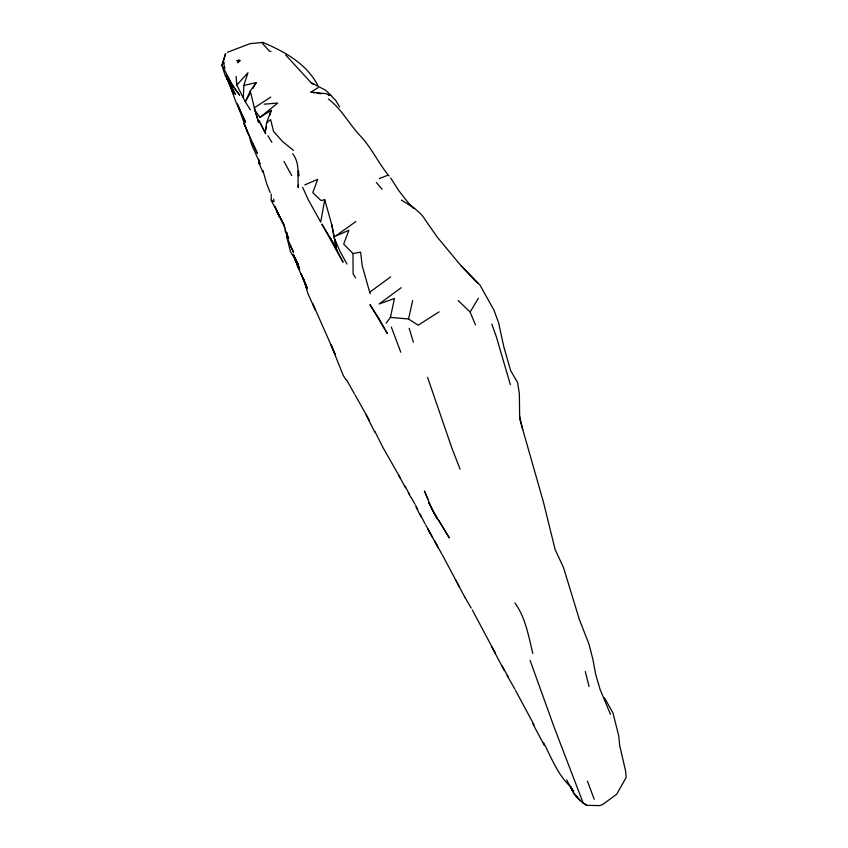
<?xml version="1.0" encoding="UTF-8"?>
<svg xmlns="http://www.w3.org/2000/svg" width="848" height="848" viewBox="0 0 848 848"><rect width="100%" height="100%" fill="white"/><g stroke="black" fill="none" stroke-linecap="round" stroke-linejoin="round"><path stroke-width="1.27" d="M298.273 185.034L298.242 187.609C297.33 176.034 300.436 163.791 292.666 153.689M298.358 176.024L298.411 170.872L299.005 175.6M297.616 263.739L297.531 266.314L307.379 288.267L301.125 273.777L306.881 288.776L305.132 282.819M243.334 97.658L243.864 85.489L247.966 72.758L236.793 85.023L245.305 101.802L250.361 109.901M297.786 263.707L297.531 266.314L297.033 263.876M290.302 245.835L293.546 252.259L286.497 236.306L287.048 232.765M243.864 85.489L256.181 82.638L250.277 91.022L254.994 110.463L259.965 117.363L271.201 110.346L266.59 122.907L265.212 131.514L266.622 126.532M304.75 184.949L317.703 179.331L312.774 192.613L321.053 200.584L324.71 199.64L320.714 222.144L308.057 199.333L302.662 187.334M386.147 323.183L390.43 317.385L394.447 298.496L379.141 303.976L401.221 287.684M439.094 311.863L418.159 325.197L408.545 319.007L412.679 300.552M224.953 68.328L223.247 62.116L225.61 53.615L221.869 65.052L225.038 75.207L235.553 94.541L226.723 78.154L231.864 89.104L230.645 85.383M269.791 115.328L271.201 110.346M250.277 91.022L245.305 101.802L249.789 93.916M252.99 88.277L256.181 82.638M475.495 324.964L470.121 312.032L478.357 298.242M239.836 60.77L237.875 62.794L238.776 60.219L239.836 60.77L238.776 60.219L236.825 60.78L239.2 60.388M266.59 122.907L270.618 119.632L273.575 131.419L282.458 141.436L293.45 150.34M259.965 117.363L277.752 103.032L264.237 104.177M370.131 293.641L369.686 292.231L390.663 276.851M355.874 221.551L335.161 236.316L348.899 230.264L343.684 244.107L352.98 253.541L353.097 273.819L355.524 277.858M270.798 97.107L254.305 107.76L258.555 122.239L254.994 110.463M314.693 92.771L310.972 92.167L318.117 87.609M317.852 85.351C306.308 63.515 284.801 51.77 262.859 42.4L261.958 42.824L269.367 51.06L270.925 51.442M227.455 52.258L250.128 43.651L262.859 42.4M379.3 178.631L387.366 175.409M352.98 253.541L360.644 252.153L362.191 265.657L369.686 292.231M566.665 779.863L572.951 791.672L570.46 786.456C573.418 794.322 579.449 801.021 586.562 805.356L599.875 805.6L602.79 804.434L616.634 794.29L626.131 777.531L625.697 771.457L619.729 745.71L618.722 735.863L613.03 713.115L604.486 697.851M390.43 317.385L408.545 319.007M310.972 92.167L325.727 93.63L330.837 95.389L335.935 100.742L339.624 106.922M317.173 93.174L320.904 93.778M328.356 94.987L330.837 95.389L325.897 90.407L310.983 82.585L285.691 55.003M286.497 236.306L287.61 236.624L284.78 228.112M271.19 193.959L271.233 200.298L274.063 201.686L273.639 199.132M401.38 200.117L414.587 208.269L422.134 215.328L436.974 236.772L460.824 265.509L480.053 285.182L494.002 310.241L498.603 322.802L503.892 347.097L510.708 370.735L517.609 382.554L519.358 393.811L519.665 418.658L543.462 502.164L555.09 549.398L563.613 567.853L579.301 619.347L588.904 643.897L592.922 659.458L595.688 674.446L600.034 689.297L610.496 714.366M258.831 159.286L258.852 162.986L260.294 163.993L251.58 144.52L248.867 134.652M223.247 62.116L224.402 62.964M310.983 82.585L313.071 84.185M328.346 98.983C341.564 109 349.1 124.009 360.379 135.977C371.784 147.987 378.441 163.335 389.062 175.949M577.477 796.95L573.842 793.59L580.318 800.491M584.749 803.681L586.562 805.356M458.1 300.489L470.121 312.032M460.824 265.509L477.604 283.052M413.845 208.629L408.047 202.524L398.751 190.577L390.642 177.963M568.997 785.206C557.147 773.355 551.232 757.232 543.547 742.647M376.353 182.511L382.045 189.199M570.132 786.266L573.82 791.322M346.132 380.052L343.217 375.41L331.027 344.871L335.257 354.549L312.774 303.754M430.805 533.964L425.685 524.976M330.593 238.362L321.858 224.084L343.08 262.212L330.593 238.362L336.624 249.831L331.748 224.646L324.71 199.64M267.926 135.722L271.879 142.337M400.436 478.23L398.581 475.081L405.556 487.791M398.846 475.431L383.031 447.659L374.858 431.378M464.948 597.405L471.223 608.069M514.906 602.886C525.58 617.81 528.537 636 532.788 653.405M354.612 394.15L346.705 380.127M432.65 537.494L427.604 528.728L442.105 554.486M534.07 724.913L515.478 690.336M346.959 264.046L339.624 250.573L334.833 239.221M283.953 161.406L291.754 175.621M438.501 519.845L449.334 537.95L432.597 510.644L424.424 490.992L427.869 498.995M437.42 545.889L434.43 540.6L438.257 547.819M502.101 665.924L508.334 677.139M369.304 420.258L355.206 395.179M411.397 497.776L414.958 504.2M504.337 670.556L491.766 646.907M442.635 555.429L458.991 586.169M405.1 486.264L409.605 494.501M408.28 492.603L410.941 497.5M415.531 505.249L417.788 509.447M507.072 675.411L514.895 689.212M495.486 653.479L472.357 610.019M464.736 597.013L455.461 579.566M532.671 723.45L544.395 745.551M285.087 228.313L274.922 206.234M425.06 523.873L420.046 513.983M226.374 74.401L231.281 83.846L239.666 95.23L226.236 76.309L232.363 85.076L221.869 65.052M416.135 507.305L420.99 516.697M374.71 431.992L366.124 414.916M252.715 143.683L257.463 153.488L249.407 135.828M570.821 787.23L572.951 791.672M284.928 230.614L288.712 238.606L286.529 232.776M315.202 309.753L307.866 293.45L303.87 279.204M295.009 257.898L298.295 264.989L290.408 251.517L286.582 236.041M248.061 133.645L237.535 104.77L245.602 122.366L235.67 101.41L228.144 80.009M271.233 200.298L283.667 224.211L276.416 210.686L279.363 216.749L277.996 213.304M583.35 803.491L554.285 727.595L530.085 660.369M258.852 162.986L262.912 172.271M229.045 83.581L233.592 94.139L232.151 90.747M400.807 352.259L391.32 327.052M237.535 104.77L240.578 111.947L237.366 103.997M295.263 258.163L299.27 267.968L293.132 254.283M312.774 303.743L314.226 307.315M270.152 192.549L266.548 183.316L262.901 170.48M460.04 469.103L451.942 448.253L427.583 377.36M587.441 781.146L594.204 799.261M491.808 324.148L496.313 336.688L510.369 384.663M409.171 328.293L413.389 342.147M297.372 263.77L298.369 267.332L293.599 254.495M585.311 671.542L589.063 686.573M519.527 415.849L522.707 429.639M331.748 224.646L336.624 249.831M284.122 224.625L284.557 226.946M236.115 76.415L236.793 85.023M378.844 318.466L369.982 304.58L387.419 333.667L378.844 318.466M437.155 518.669L428.77 502.61L437.155 518.669M299.588 269.441L294.934 259.467L299.588 269.441M265.647 133.613L259.117 120.893L265.647 133.613M248.793 134.737L243.98 123.501L248.793 134.737"/></g></svg>
